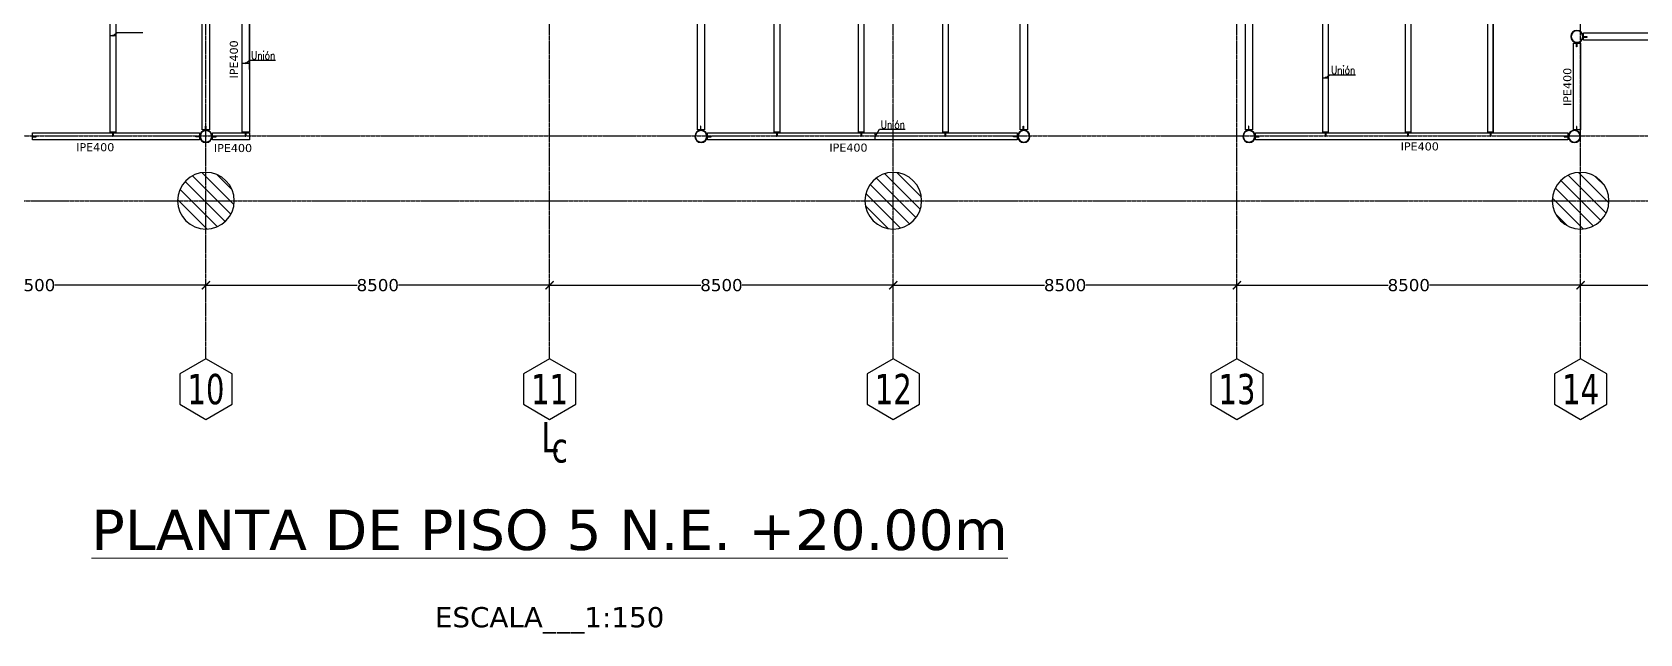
# Model space of a CAD drawing. Header units: millimetres. Extents: x -12345 to 95575, y -10708 to 31862.
# Drawn here: x 29701 to 69465, y -10708 to 4167 of the extents above; entities that cross this region are included whole.
import ezdxf
from ezdxf.enums import TextEntityAlignment as Align

# ---------------------------------------------------------------- set-up
doc = ezdxf.new("R2010")
doc.units = ezdxf.units.MM
doc.header["$LTSCALE"] = 0.95
doc.linetypes.add('DXK_LINE_DOT3', pattern=[5.9187, 2.979, -0.9799, 0.9799, -0.9799])
for name, color, linetype in [('COTAS', 8, 'Continuous'), ('HCB-EJES', 1, 'Continuous'), ('HCB-ROTULOS', 2, 'Continuous'), ('UNIÒN', 6, 'Continuous')]:
    doc.layers.add(name, color=color, linetype=linetype)
for name, color, linetype, lineweight in [('E_COLUMNAS', 1, 'Continuous', 18), ('E_COLUMNAS-1', 1, 'Continuous', 25), ('E_COLUMNAS-3', 1, 'Continuous', 35), ('E_TEXTO', 3, 'Continuous', 9), ('HCB-TEXT-H1', 6, 'Continuous', 18), ('HCB-TEXT-H2', 4, 'Continuous', 18), ('HCB_VIGAS', 4, 'Continuous', 25), ('S-COLS-HDLN-2', 52, 'Continuous', 9)]:
    doc.layers.add(name, color=color, linetype=linetype, lineweight=lineweight)
doc.styles.add('CNI_COTAS', font='romans.shx', dxfattribs={"width": 0.8})
doc.styles.add('VERDANA', font='verdana.ttf')
doc.dimstyles.new('1.125', dxfattribs={"dimscale": 0, "dimtxt": 300, "dimasz": 200, "dimexe": 4, "dimexo": 4, "dimgap": 15, "dimtad": 0, "dimdec": 0, "dimzin": 4, "dimdsep": 46, "dimtxsty": 'VERDANA', "dimblk": 'ARCHTICK', "dimcen": -10, "dimclrd": 256, "dimclrt": 3, "dimadec": 0, "dimazin": 0, "dimtfac": 1, "dimtdec": 0, "dimtmove": 2, "dimatfit": 0, "dimldrblk": 'OBLIQUE', "dimfxl": 0.05, "dimtolj": 1, "dimtzin": 0, "dimarcsym": 0})
doc.dimstyles.new('UNIÒN', dxfattribs={"dimscale": 0, "dimtxt": 200, "dimasz": 60, "dimexe": 4, "dimexo": 4, "dimgap": 15, "dimtad": 1, "dimdec": 0, "dimzin": 4, "dimdsep": 46, "dimtxsty": 'CNI_COTAS', "dimcen": -0.09, "dimclrd": 6, "dimclrt": 3, "dimadec": 0, "dimazin": 0, "dimtfac": 1, "dimtdec": 0, "dimtmove": 2, "dimatfit": 0, "dimfxl": 0.05, "dimtolj": 1, "dimtzin": 0, "dimarcsym": 0})
pattern_1 = [(135, (82662.1, -140662.42), (-159.09903, -159.09903), [])]

# ---------------------------------------------------------------- blocks, each defined once
blk = doc.blocks.new('EST_SCM_COLUMNA-METALICA-SECCION-CIRCULAR - EST_SCM_COLUMNA-TUBULAR-CIRCULAR_PTEØ_12__e_10_3mm-V26-_18_00m_N_E_-NIVEL-5 DOC')
at = {"layer": 'S-COLS-HDLN-2'}
h = blk.add_hatch(dxfattribs=at)
h.set_pattern_fill('FP_10', color=256, style=0, pattern_type=2)
h.set_pattern_definition([(135, (48.662, -142.254), (-0.15909903, -0.15909903), [])])
h.paths.add_polyline_path([(0.022, -0.151), (0.063, -0.139), (0.1, -0.115), (0.128, -0.082), (0.146, -0.043), (0.152, 0), (0.144, 0.048), (0.128, 0.082), (0.1, 0.115), (0.059, 0.14), (0.016, 0.151), (-0.022, 0.151), (-0.063, 0.139), (-0.1, 0.115), (-0.131, 0.077), (-0.147, 0.04), (-0.152, 0), (-0.144, -0.048), (-0.128, -0.082), (-0.1, -0.115), (-0.059, -0.14), (-0.02, -0.151), (0.02, -0.151)])
h.paths.add_polyline_path([(0.02, -0.141), (-0.02, -0.141), (-0.063, -0.127), (-0.095, -0.105), (-0.12, -0.077), (-0.136, -0.04), (-0.142, 0), (-0.135, 0.043), (-0.12, 0.077), (-0.09, 0.109), (-0.059, 0.129), (-0.014, 0.141), (0.022, 0.14), (0.063, 0.127), (0.093, 0.107), (0.12, 0.077), (0.136, 0.04), (0.142, 0), (0.136, -0.04), (0.12, -0.077), (0.093, -0.107), (0.059, -0.129), (0.022, -0.14)])
at = {"layer": 'E_COLUMNAS-1'}
for radius, start, end in [(0.152, 360, 180), (0.152, 180, 360), (0.142, 0, 180), (0.142, 180, 0)]:
    blk.add_arc((0, 0), radius, start, end, dxfattribs=at)
blk = doc.blocks.new('EST_SCM_COLUMNA-METALICA-SECCION-CIRCULAR - EST_SCM_COLUMNA-TUBULAR-CIRCULAR_PTEØ_12__e_10_3mm-V28-_18_00m_N_E_-NIVEL-5 DOC')
at = {"layer": 'S-COLS-HDLN-2'}
h = blk.add_hatch(dxfattribs=at)
h.set_pattern_fill('FP_12', color=256, style=0, pattern_type=2)
h.set_pattern_definition([(135, (36.418, -142.254), (-0.15909903, -0.15909903), [])])
h.paths.add_polyline_path([(0.022, -0.151), (0.063, -0.139), (0.1, -0.115), (0.128, -0.082), (0.147, -0.037), (0.152, 0), (0.146, 0.043), (0.128, 0.082), (0.1, 0.115), (0.059, 0.14), (0.019, 0.151), (-0.022, 0.151), (-0.063, 0.139), (-0.1, 0.115), (-0.131, 0.077), (-0.147, 0.04), (-0.152, 0), (-0.146, -0.043), (-0.128, -0.082), (-0.095, -0.118), (-0.059, -0.14), (-0.02, -0.151), (0.02, -0.151)])
h.paths.add_polyline_path([(0.02, -0.141), (-0.02, -0.141), (-0.063, -0.127), (-0.095, -0.105), (-0.12, -0.077), (-0.136, -0.04), (-0.142, 0), (-0.135, 0.043), (-0.12, 0.077), (-0.09, 0.109), (-0.054, 0.131), (-0.014, 0.141), (0.022, 0.14), (0.063, 0.127), (0.093, 0.107), (0.12, 0.077), (0.136, 0.04), (0.142, 0), (0.136, -0.04), (0.12, -0.077), (0.093, -0.107), (0.059, -0.129), (0.022, -0.14)])
at = {"layer": 'E_COLUMNAS-1'}
for radius, start, end in [(0.152, 360, 180), (0.152, 180, 360), (0.142, 0, 180), (0.142, 180, 0)]:
    blk.add_arc((0, 0), radius, start, end, dxfattribs=at)
blk = doc.blocks.new('EST_SCM_COLUMNA-METALICA-SECCION-CIRCULAR - EST_SCM_COLUMNA-TUBULAR-CIRCULAR_PTEØ_12__e_10_3mm-V37-_18_00m_N_E_-NIVEL-5 DOC')
at = {"layer": 'S-COLS-HDLN-2'}
h = blk.add_hatch(dxfattribs=at)
h.set_pattern_fill('FP_22', color=256, style=0, pattern_type=2)
h.set_pattern_definition([(135, (28.434, -142.254), (-0.15909903, -0.15909903), [])])
h.paths.add_polyline_path([(0.022, -0.151), (0.063, -0.139), (0.1, -0.115), (0.131, -0.077), (0.147, -0.04), (0.152, 0), (0.146, 0.043), (0.128, 0.082), (0.1, 0.115), (0.059, 0.14), (0.019, 0.151), (-0.022, 0.151), (-0.063, 0.139), (-0.1, 0.115), (-0.131, 0.077), (-0.147, 0.037), (-0.152, 0), (-0.146, -0.043), (-0.128, -0.082), (-0.1, -0.115), (-0.059, -0.14), (-0.02, -0.151), (0.02, -0.151)])
h.paths.add_polyline_path([(0.02, -0.141), (-0.02, -0.141), (-0.063, -0.127), (-0.095, -0.105), (-0.12, -0.077), (-0.136, -0.04), (-0.142, 0), (-0.135, 0.043), (-0.12, 0.077), (-0.09, 0.109), (-0.054, 0.131), (-0.014, 0.141), (0.022, 0.14), (0.063, 0.127), (0.093, 0.107), (0.12, 0.077), (0.136, 0.04), (0.142, 0), (0.136, -0.04), (0.12, -0.077), (0.093, -0.107), (0.059, -0.129), (0.022, -0.14)])
at = {"layer": 'E_COLUMNAS-1'}
for radius, start, end in [(0.152, 360, 180), (0.152, 180, 360), (0.142, 0, 180), (0.142, 180, 0)]:
    blk.add_arc((0, 0), radius, start, end, dxfattribs=at)
blk = doc.blocks.new('EST_SCM_COLUMNA-METALICA-SECCION-CIRCULAR - EST_SCM_COLUMNA-TUBULAR-CIRCULAR_PTEØ_12__e_10_3mm-V38-_18_00m_N_E_-NIVEL-5 DOC')
at = {"layer": 'S-COLS-HDLN-2'}
h = blk.add_hatch(dxfattribs=at)
h.set_pattern_fill('FP_23', color=256, style=0, pattern_type=2)
h.set_pattern_definition([(135, (22.863, -142.254), (-0.15909903, -0.15909903), [])])
h.paths.add_polyline_path([(-0.02, -0.151), (0.022, -0.151), (0.063, -0.139), (0.1, -0.115), (0.128, -0.082), (0.147, -0.038), (0.152, 0), (0.146, 0.043), (0.128, 0.082), (0.1, 0.115), (0.059, 0.14), (0.019, 0.151), (-0.022, 0.151), (-0.063, 0.139), (-0.1, 0.115), (-0.131, 0.077), (-0.147, 0.04), (-0.152, 0), (-0.146, -0.043), (-0.128, -0.082), (-0.1, -0.115), (-0.059, -0.14), (-0.022, -0.151)])
h.paths.add_polyline_path([(0.02, -0.141), (-0.02, -0.141), (-0.063, -0.127), (-0.095, -0.105), (-0.12, -0.077), (-0.136, -0.04), (-0.142, 0), (-0.135, 0.043), (-0.12, 0.077), (-0.09, 0.109), (-0.054, 0.131), (-0.014, 0.141), (0.022, 0.14), (0.063, 0.127), (0.093, 0.107), (0.12, 0.077), (0.136, 0.04), (0.142, 0), (0.136, -0.04), (0.12, -0.077), (0.093, -0.107), (0.059, -0.129), (0.022, -0.14)])
at = {"layer": 'E_COLUMNAS-1'}
for radius, start, end in [(0.152, 360, 180), (0.152, 180, 360), (0.142, 0, 180), (0.142, 180, 0)]:
    blk.add_arc((0, 0), radius, start, end, dxfattribs=at)
blk = doc.blocks.new('EST_SCM_COLUMNA-METALICA-SECCION-CIRCULAR - EST_SCM_COLUMNA-TUBULAR-CIRCULAR_PTEØ_12__e_10_3mm-V42-_18_00m_N_E_-NIVEL-5 DOC')
at = {"layer": 'S-COLS-HDLN-2'}
h = blk.add_hatch(dxfattribs=at)
h.set_pattern_fill('FP_27', color=256, style=0, pattern_type=2)
h.set_pattern_definition([(315, (-14.814, 142.254), (0.15909903, 0.15909903), [])])
h.paths.add_polyline_path([(0.022, 0.151), (-0.022, 0.151), (-0.063, 0.139), (-0.1, 0.115), (-0.131, 0.077), (-0.147, 0.04), (-0.152, 0), (-0.146, -0.043), (-0.128, -0.082), (-0.1, -0.115), (-0.059, -0.14), (-0.019, -0.151), (0.027, -0.149), (0.063, -0.139), (0.1, -0.115), (0.131, -0.077), (0.147, -0.04), (0.152, 0.006), (0.146, 0.043), (0.128, 0.082), (0.1, 0.115), (0.059, 0.14)])
h.paths.add_polyline_path([(0.02, 0.141), (0.063, 0.127), (0.095, 0.105), (0.12, 0.077), (0.136, 0.04), (0.141, -0.006), (0.135, -0.043), (0.12, -0.077), (0.089, -0.11), (0.059, -0.129), (0.02, -0.141), (-0.02, -0.141), (-0.063, -0.127), (-0.093, -0.107), (-0.12, -0.077), (-0.136, -0.04), (-0.142, 0), (-0.136, 0.04), (-0.12, 0.077), (-0.093, 0.107), (-0.059, 0.129), (-0.02, 0.141)])
at = {"layer": 'E_COLUMNAS-1'}
for radius, start, end in [(0.152, 0, 180), (0.152, 180, 0), (0.142, 360, 180), (0.142, 180, 360)]:
    blk.add_arc((0, 0), radius, start, end, dxfattribs=at)
blk = doc.blocks.new('EST_SCM_COLUMNA-METALICA-SECCION-CIRCULAR - EST_SCM_COLUMNA-TUBULAR-CIRCULAR_PTEØ_12__e_10_3mm-V51-_18_00m_N_E_-NIVEL-5 DOC')
at = {"layer": 'S-COLS-HDLN-2'}
h = blk.add_hatch(dxfattribs=at)
h.set_pattern_fill('FP_39', color=256, style=0, pattern_type=2)
h.set_pattern_definition([(315, (-14.752, 144.722), (0.15909903, 0.15909903), [])])
h.paths.add_polyline_path([(0, 0.151), (-0.022, 0.151), (-0.063, 0.139), (-0.1, 0.115), (-0.128, 0.082), (-0.146, 0.043), (-0.152, 0), (-0.146, -0.043), (-0.128, -0.082), (-0.1, -0.115), (-0.059, -0.14), (-0.02, -0.151), (0.022, -0.151), (0.063, -0.139), (0.1, -0.115), (0.131, -0.077), (0.147, -0.04), (0.152, 0), (0.146, 0.044), (0.128, 0.082), (0.1, 0.115), (0.059, 0.14), (0.02, 0.151), (0.014, 0.151)])
h.paths.add_polyline_path([(-0.02, 0.141), (0.022, 0.14), (0.063, 0.127), (0.093, 0.107), (0.12, 0.077), (0.136, 0.04), (0.142, 0), (0.135, -0.043), (0.12, -0.077), (0.09, -0.109), (0.059, -0.129), (0.014, -0.141), (-0.02, -0.141), (-0.059, -0.129), (-0.093, -0.107), (-0.12, -0.077), (-0.136, -0.04), (-0.142, 0), (-0.134, 0.044), (-0.12, 0.077), (-0.09, 0.109), (-0.059, 0.129), (-0.027, 0.139)])
at = {"layer": 'E_COLUMNAS-1'}
for radius, start, end in [(0.152, 0, 180), (0.152, 180, 0), (0.142, 360, 180), (0.142, 180, 360)]:
    blk.add_arc((0, 0), radius, start, end, dxfattribs=at)
blk = doc.blocks.new('_ArchTick')
at = {"color": 0, "linetype": 'ByBlock', "const_width": 0.15}
blk.add_lwpolyline([(-0.5, -0.5), (0.5, 0.5)], dxfattribs=at)
blk = doc.blocks.new('*D184')
at = {"layer": 'COTAS', "color": 0, "lineweight": -2, "transparency": 16777216}
for p, q in [((25500, -2507), (25500, -2085)), ((34000, -2507), (34000, -2085))]:
    blk.add_line(p, q, dxfattribs=at)
at = {"layer": 'COTAS', "lineweight": -2, "transparency": 16777216}
for p, q in [((25500, -2089), (29236, -2089)), ((34000, -2089), (30264, -2089))]:
    blk.add_line(p, q, dxfattribs=at)
at = {"layer": 'Defpoints', "color": 0, "transparency": 16777216}
for p in [(25500, -2089), (25500, -2511), (34000, -2511)]:
    blk.add_point(p, dxfattribs=at)
at = {"layer": 'COTAS', "lineweight": -2, "transparency": 16777216, "xscale": 200, "yscale": 200, "zscale": 200, "rotation": 180}
blk.add_blockref('_ArchTick', (25500, -2089), dxfattribs=at)
at = {"layer": 'COTAS', "lineweight": -2, "transparency": 16777216, "xscale": 200, "yscale": 200, "zscale": 200}
blk.add_blockref('_ArchTick', (34000, -2089), dxfattribs=at)
at = {"layer": 'COTAS', "color": 3, "transparency": 16777216, "insert": (29750, -2089), "char_height": 300, "attachment_point": 5, "style": 'VERDANA'}
blk.add_mtext('\\A1;8500', dxfattribs=at)
blk = doc.blocks.new('_Oblique')
at = {"color": 0, "linetype": 'ByBlock', "lineweight": -2}
blk.add_line((-0.5, -0.5), (0.5, 0.5), dxfattribs=at)
blk = doc.blocks.new('*D185')
at = {"layer": 'COTAS', "color": 0, "lineweight": -2, "transparency": 16777216}
for p, q in [((34000, -2507), (34000, -2085)), ((42500, -2507), (42500, -2085))]:
    blk.add_line(p, q, dxfattribs=at)
at = {"layer": 'COTAS', "lineweight": -2, "transparency": 16777216}
for p, q in [((34000, -2089), (37736, -2089)), ((42500, -2089), (38764, -2089))]:
    blk.add_line(p, q, dxfattribs=at)
at = {"layer": 'Defpoints', "color": 0, "transparency": 16777216}
for p in [(34000, -2089), (34000, -2511), (42500, -2511)]:
    blk.add_point(p, dxfattribs=at)
at = {"layer": 'COTAS', "lineweight": -2, "transparency": 16777216, "xscale": 200, "yscale": 200, "zscale": 200, "rotation": 180}
blk.add_blockref('_ArchTick', (34000, -2089), dxfattribs=at)
at = {"layer": 'COTAS', "lineweight": -2, "transparency": 16777216, "xscale": 200, "yscale": 200, "zscale": 200}
blk.add_blockref('_ArchTick', (42500, -2089), dxfattribs=at)
at = {"layer": 'COTAS', "color": 3, "transparency": 16777216, "insert": (38250, -2089), "char_height": 300, "attachment_point": 5, "style": 'VERDANA'}
blk.add_mtext('\\A1;8500', dxfattribs=at)
blk = doc.blocks.new('*D186')
at = {"layer": 'COTAS', "color": 0, "lineweight": -2, "transparency": 16777216}
for p, q in [((42500, -2507), (42500, -2085)), ((51000, -2507), (51000, -2085))]:
    blk.add_line(p, q, dxfattribs=at)
at = {"layer": 'COTAS', "lineweight": -2, "transparency": 16777216}
for p, q in [((42500, -2089), (46236, -2089)), ((51000, -2089), (47264, -2089))]:
    blk.add_line(p, q, dxfattribs=at)
at = {"layer": 'Defpoints', "color": 0, "transparency": 16777216}
for p in [(42500, -2089), (42500, -2511), (51000, -2511)]:
    blk.add_point(p, dxfattribs=at)
at = {"layer": 'COTAS', "lineweight": -2, "transparency": 16777216, "xscale": 200, "yscale": 200, "zscale": 200, "rotation": 180}
blk.add_blockref('_ArchTick', (42500, -2089), dxfattribs=at)
at = {"layer": 'COTAS', "lineweight": -2, "transparency": 16777216, "xscale": 200, "yscale": 200, "zscale": 200}
blk.add_blockref('_ArchTick', (51000, -2089), dxfattribs=at)
at = {"layer": 'COTAS', "color": 3, "transparency": 16777216, "insert": (46750, -2089), "char_height": 300, "attachment_point": 5, "style": 'VERDANA'}
blk.add_mtext('\\A1;8500', dxfattribs=at)
blk = doc.blocks.new('*D187')
at = {"layer": 'COTAS', "color": 0, "lineweight": -2, "transparency": 16777216}
for p, q in [((51000, -2507), (51000, -2085)), ((59500, -2507), (59500, -2085))]:
    blk.add_line(p, q, dxfattribs=at)
at = {"layer": 'COTAS', "lineweight": -2, "transparency": 16777216}
for p, q in [((51000, -2089), (54736, -2089)), ((59500, -2089), (55764, -2089))]:
    blk.add_line(p, q, dxfattribs=at)
at = {"layer": 'Defpoints', "color": 0, "transparency": 16777216}
for p in [(51000, -2089), (51000, -2511), (59500, -2511)]:
    blk.add_point(p, dxfattribs=at)
at = {"layer": 'COTAS', "lineweight": -2, "transparency": 16777216, "xscale": 200, "yscale": 200, "zscale": 200, "rotation": 180}
blk.add_blockref('_ArchTick', (51000, -2089), dxfattribs=at)
at = {"layer": 'COTAS', "lineweight": -2, "transparency": 16777216, "xscale": 200, "yscale": 200, "zscale": 200}
blk.add_blockref('_ArchTick', (59500, -2089), dxfattribs=at)
at = {"layer": 'COTAS', "color": 3, "transparency": 16777216, "insert": (55250, -2089), "char_height": 300, "attachment_point": 5, "style": 'VERDANA'}
blk.add_mtext('\\A1;8500', dxfattribs=at)
blk = doc.blocks.new('*D188')
at = {"layer": 'COTAS', "color": 0, "lineweight": -2, "transparency": 16777216}
for p, q in [((59500, -2507), (59500, -2085)), ((68000, -2507), (68000, -2085))]:
    blk.add_line(p, q, dxfattribs=at)
at = {"layer": 'COTAS', "lineweight": -2, "transparency": 16777216}
for p, q in [((59500, -2089), (63236, -2089)), ((68000, -2089), (64264, -2089))]:
    blk.add_line(p, q, dxfattribs=at)
at = {"layer": 'Defpoints', "color": 0, "transparency": 16777216}
for p in [(59500, -2089), (59500, -2511), (68000, -2511)]:
    blk.add_point(p, dxfattribs=at)
at = {"layer": 'COTAS', "lineweight": -2, "transparency": 16777216, "xscale": 200, "yscale": 200, "zscale": 200, "rotation": 180}
blk.add_blockref('_ArchTick', (59500, -2089), dxfattribs=at)
at = {"layer": 'COTAS', "lineweight": -2, "transparency": 16777216, "xscale": 200, "yscale": 200, "zscale": 200}
blk.add_blockref('_ArchTick', (68000, -2089), dxfattribs=at)
at = {"layer": 'COTAS', "color": 3, "transparency": 16777216, "insert": (63750, -2089), "char_height": 300, "attachment_point": 5, "style": 'VERDANA'}
blk.add_mtext('\\A1;8500', dxfattribs=at)
blk = doc.blocks.new('*D189')
at = {"layer": 'COTAS', "color": 0, "lineweight": -2, "transparency": 16777216}
for p, q in [((68000, -2507), (68000, -2085)), ((73300, -2507), (73300, -2085))]:
    blk.add_line(p, q, dxfattribs=at)
at = {"layer": 'COTAS', "lineweight": -2, "transparency": 16777216}
for p, q in [((68000, -2089), (70143, -2089)), ((73300, -2089), (71157, -2089))]:
    blk.add_line(p, q, dxfattribs=at)
at = {"layer": 'Defpoints', "color": 0, "transparency": 16777216}
for p in [(68000, -2089), (68000, -2511), (73300, -2511)]:
    blk.add_point(p, dxfattribs=at)
at = {"layer": 'COTAS', "lineweight": -2, "transparency": 16777216, "xscale": 200, "yscale": 200, "zscale": 200, "rotation": 180}
blk.add_blockref('_ArchTick', (68000, -2089), dxfattribs=at)
at = {"layer": 'COTAS', "lineweight": -2, "transparency": 16777216, "xscale": 200, "yscale": 200, "zscale": 200}
blk.add_blockref('_ArchTick', (73300, -2089), dxfattribs=at)
at = {"layer": 'COTAS', "color": 3, "transparency": 16777216, "insert": (70650, -2089), "char_height": 300, "attachment_point": 5, "style": 'VERDANA'}
blk.add_mtext('\\A1;5300', dxfattribs=at)

msp = doc.modelspace()

# ---------------------------------------------------------------- hatches: boundary and pattern name
at = {"layer": 'E_COLUMNAS'}
h = msp.add_hatch(dxfattribs=at)
h.set_pattern_fill('FP_4', color=256, scale=1000, style=0, pattern_type=2)
h.set_pattern_definition(pattern_1)
h.paths.add_polyline_path([(34000, -700), (34091.4, -694), (34181.2, -676.1), (34267.9, -646.7), (34350, -606.2), (34426.1, -555.3), (34495, -495), (34555.3, -426.1), (34606.2, -350), (34646.7, -267.9), (34676.1, -181.2), (34694, -91.4), (34700, 0), (34694, 91.4), (34676.1, 181.2), (34646.7, 267.9), (34606.2, 350), (34555.3, 426.1), (34495, 495), (34426.1, 555.3), (34350, 606.2), (34267.9, 646.7), (34181.2, 676.1), (34091.4, 694), (34000, 700), (33908.6, 694), (33818.8, 676.1), (33732.1, 646.7), (33650, 606.2), (33573.9, 555.3), (33505, 495), (33444.7, 426.1), (33393.8, 350), (33353.3, 267.9), (33323.9, 181.2), (33306, 91.4), (33300, 0), (33306, -91.4), (33323.9, -181.2), (33353.3, -267.9), (33393.8, -350), (33444.7, -426.1), (33505, -495), (33573.9, -555.3), (33650, -606.2), (33732.1, -646.7), (33818.8, -676.1), (33908.6, -694)])
h = msp.add_hatch(dxfattribs=at)
h.set_pattern_fill('FP_4', color=256, scale=1000, style=0, pattern_type=2)
h.set_pattern_definition(pattern_1)
h.paths.add_polyline_path([(51000, -700), (51091.4, -694), (51181.2, -676.1), (51267.9, -646.7), (51350, -606.2), (51426.1, -555.3), (51495, -495), (51555.3, -426.1), (51606.2, -350), (51646.7, -267.9), (51676.1, -181.2), (51694, -91.4), (51700, 0), (51694, 91.4), (51676.1, 181.2), (51646.7, 267.9), (51606.2, 350), (51555.3, 426.1), (51495, 495), (51426.1, 555.3), (51350, 606.2), (51267.9, 646.7), (51181.2, 676.1), (51091.4, 694), (51000, 700), (50908.6, 694), (50818.8, 676.1), (50732.1, 646.7), (50650, 606.2), (50573.9, 555.3), (50505, 495), (50444.7, 426.1), (50393.8, 350), (50353.3, 267.9), (50323.9, 181.2), (50306, 91.4), (50300, 0), (50306, -91.4), (50323.9, -181.2), (50353.3, -267.9), (50393.8, -350), (50444.7, -426.1), (50505, -495), (50573.9, -555.3), (50650, -606.2), (50732.1, -646.7), (50818.8, -676.1), (50908.6, -694)])
h = msp.add_hatch(dxfattribs=at)
h.set_pattern_fill('FP_4', color=256, scale=1000, style=0, pattern_type=2)
h.set_pattern_definition(pattern_1)
h.paths.add_polyline_path([(68000, -700), (68091.4, -694), (68181.2, -676.1), (68267.9, -646.7), (68350, -606.2), (68426.1, -555.3), (68495, -495), (68555.3, -426.1), (68606.2, -350), (68646.7, -267.9), (68676.1, -181.2), (68694, -91.4), (68700, 0), (68694, 91.4), (68676.1, 181.2), (68646.7, 267.9), (68606.2, 350), (68555.3, 426.1), (68495, 495), (68426.1, 555.3), (68338.9, 611.7), (68267.9, 646.7), (68181.2, 676.1), (68091.4, 694), (68000, 700), (67908.6, 694), (67818.8, 676.1), (67732.1, 646.7), (67650, 606.2), (67573.9, 555.3), (67505, 495), (67444.7, 426.1), (67393.8, 350), (67353.3, 267.9), (67323.9, 181.2), (67306, 91.4), (67300, 0), (67306, -91.4), (67323.9, -181.2), (67353.3, -267.9), (67393.8, -350), (67444.7, -426.1), (67505, -495), (67573.9, -555.3), (67650, -606.2), (67732.1, -646.7), (67818.8, -676.1), (67908.6, -694)])

# ---------------------------------------------------------------- linework, layer by layer
at = {"layer": 'E_COLUMNAS-1'}
for centre, start, end in [((34000, 0), 0, 180), ((51000, 0), 0, 180), ((68000, 0), 0, 180), ((34000, 0), 180, 0), ((51000, 0), 180, 0), ((68000, 0), 180, 0)]:
    msp.add_arc(centre, 700, start, end, dxfattribs=at)
at = {"layer": 'HCB-EJES', "linetype": 'DXK_LINE_DOT3'}
for p, q in [((34000, -3906.8), (34000, 29407)), ((42500, -3906.8), (42500, 29407)), ((51000, -3906.8), (51000, 29407)), ((59500, -3906.8), (59500, 29407)), ((59500, -3906.8), (59500, 29407)), ((68000, -3906.8), (68000, 29407)), ((-6888.4, 1600), (90118.8, 1600)), ((-10844.5, 0), (94075, 0))]:
    msp.add_line(p, q, dxfattribs=at)
at = {"layer": 'HCB-ROTULOS', "color": 40, "linetype": 'ByBlock', "true_color": 0xf8d731}
for points in [[(33350.5, -5031.8), (34000, -5406.8), (34649.5, -5031.8), (34649.5, -4281.8), (34000, -3906.8), (33350.5, -4281.8)], [(41850.5, -5031.8), (42500, -5406.8), (43149.5, -5031.8), (43149.5, -4281.8), (42500, -3906.8), (41850.5, -4281.8)], [(50350.5, -5031.8), (51000, -5406.8), (51649.5, -5031.8), (51649.5, -4281.8), (51000, -3906.8), (50350.5, -4281.8)], [(58850.5, -5031.8), (59500, -5406.8), (60149.5, -5031.8), (60149.5, -4281.8), (59500, -3906.8), (58850.5, -4281.8)], [(67350.5, -5031.8), (68000, -5406.8), (68649.5, -5031.8), (68649.5, -4281.8), (68000, -3906.8), (67350.5, -4281.8)]]:
    msp.add_lwpolyline(points, close=True, dxfattribs=at)
at = {"layer": 'HCB_VIGAS'}
for p, q in [((65705.1, 1691.4), (65705.1, 6341.4)), ((65840.1, 1691.4), (65840.1, 6189.7)), ((35076.2, 3240.2), (35076.2, 5568.6))]:
    msp.add_line(p, q, dxfattribs=at)
for points in [[(46334.6, 8515.2), (46334.6, 1753.8), (46154.6, 1753.8), (46154.6, 8515.2), (46334.6, 8515.2)], [(48192.7, 8412.7), (48192.7, 1691.4), (48057.7, 1691.4), (48057.7, 8420.4), (48192.7, 8412.7)], [(31768.9, 8117.3), (31768.9, 1691.4), (31633.9, 1691.4), (31633.9, 8109.6), (31768.9, 8117.3), (31633.9, 8109.6)], [(34090, 8248.8), (34090, 1753.8), (33910, 1753.8), (33910, 8238.6), (34090, 8248.8), (33910, 8238.6)], [(50275.2, 8294.3), (50275.2, 1691.4), (50140.2, 1691.4), (50140.2, 8302), (50275.2, 8294.3)], [(52358.5, 8175.9), (52358.5, 1691.4), (52223.5, 1691.4), (52223.5, 8183.6), (52358.5, 8175.9)], [(54317.6, 8064.5), (54317.7, 1753.8), (54137.7, 1753.8), (54137.6, 8074.8), (54317.6, 8064.5)], [(59888.6, 7760), (59888.6, 1753.8), (59708.6, 1753.8), (59708.6, 7760), (59888.6, 7760)], [(61625.1, 7760), (61760.1, 7760), (61760.1, 1691.4), (61625.1, 1691.4), (61625.1, 7760)], [(63800.1, 7760.1), (63800.1, 1691.4), (63665.1, 1691.4), (63665.1, 7760.1), (63800.1, 7760.1)], [(65840.1, 7760.1), (65840.1, 1691.4), (65705.1, 1691.4), (65705.1, 7760.1), (65840.1, 7760.1)], [(68062.7, 4045.6), (68162.2, 4045.6), (68162.2, 4055.6), (68062.7, 4055.6), (68062.7, 4045.6)], [(67905.9, 3907.5), (67905.9, 3808), (67895.9, 3808), (67895.9, 3907.5), (67905.9, 3907.5)], [(31697.8, 1595.6), (31697.8, 1681.4), (31687.8, 1681.4), (31687.8, 1595.7), (31697.8, 1595.7)], [(33985.7, 1743.7), (33985.7, 1843.2), (33995.7, 1843.2), (33995.7, 1743.7), (33985.7, 1743.7)], [(34982.7, 1595.6), (34982.7, 1681.4), (34972.7, 1681.4), (34972.7, 1595.7), (34982.7, 1595.7)], [(46240.3, 1743.8), (46240.3, 1843.3), (46230.3, 1843.3), (46230.3, 1743.8), (46240.3, 1743.8)], [(48121.7, 1595.6), (48121.7, 1681.4), (48111.7, 1681.4), (48111.7, 1595.7), (48121.7, 1595.7)], [(50204.2, 1595.6), (50204.2, 1681.4), (50194.2, 1681.4), (50194.2, 1595.7), (50204.2, 1595.7)], [(52287.4, 1595.6), (52287.4, 1681.4), (52277.4, 1681.4), (52277.4, 1595.7), (52287.4, 1595.7)], [(54213.4, 1743.7), (54213.4, 1843.2), (54223.4, 1843.2), (54223.4, 1743.7), (54213.4, 1743.7)], [(59794.3, 1743.8), (59794.3, 1843.3), (59784.3, 1843.3), (59784.3, 1743.8), (59794.3, 1743.8)], [(61689.1, 1595.6), (61689.1, 1681.4), (61679.1, 1681.4), (61679.1, 1595.7), (61689.1, 1595.7)], [(63729.1, 1595.6), (63729.1, 1681.4), (63719.1, 1681.4), (63719.1, 1595.7), (63729.1, 1595.7)], [(65769.1, 1595.6), (65769.1, 1681.4), (65759.1, 1681.4), (65759.1, 1595.7), (65769.1, 1595.7)], [(67905.9, 1736.1), (67905.9, 1835.6), (67895.9, 1835.6), (67895.9, 1736.1), (67905.9, 1736.1)], [(29701.2, 1577.1), (29800.7, 1577.1), (29800.7, 1587.1), (29701.2, 1587.1), (29701.2, 1577.1)], [(33847.7, 1577.1), (33748.2, 1577.1), (33748.2, 1587.1), (33847.7, 1587.1), (33847.7, 1577.1)], [(34152.3, 1577.1), (34251.8, 1577.1), (34251.8, 1587.1), (34152.3, 1587.1), (34152.3, 1577.1)], [(46397.1, 1577.1), (46496.6, 1577.1), (46496.6, 1587.1), (46397.1, 1587.1), (46397.1, 1577.1)], [(54075.4, 1577.1), (53975.9, 1577.1), (53975.8, 1587.1), (54075.4, 1587.1), (54075.4, 1577.1)], [(59951.1, 1577.1), (60050.6, 1577.1), (60050.7, 1587.1), (59951.2, 1587.1), (59951.1, 1577.1)], [(67595.7, 1577.1), (67695.2, 1577.1), (67695.3, 1587.1), (67595.7, 1587.1), (67595.7, 1577.1)]]:
    msp.add_lwpolyline(points, dxfattribs=at)
for points in [[(35076.2, 5568.6), (35076.2, 1691.4), (34896.2, 1691.4), (34896.2, 5568.6)], [(68072.6, 4149.9), (76337.4, 4149.9), (76337.4, 3969.9), (68072.6, 3969.9)], [(68000.2, 3897.5), (68000.2, 1754), (67820.2, 1754), (67820.2, 3897.5)], [(29711.1, 1681.4), (33837.6, 1681.4), (33837.6, 1501.4), (29711.1, 1501.4)], [(31697.8, 1691.4), (31704.9, 1691.4), (31704.9, 1605.7), (31697.8, 1605.7)], [(34162.4, 1681.4), (35076.2, 1681.4), (35076.2, 1501.4), (34162.4, 1501.4)], [(34982.7, 1691.4), (34989.8, 1691.4), (34989.8, 1605.7), (34982.7, 1605.7)], [(46407, 1681.4), (54065.3, 1681.4), (54065.3, 1501.4), (46407, 1501.4)], [(48121.7, 1691.4), (48128.8, 1691.4), (48128.8, 1605.7), (48121.7, 1605.7)], [(50204.2, 1691.4), (50211.3, 1691.4), (50211.3, 1605.7), (50204.2, 1605.7)], [(52287.4, 1691.4), (52294.5, 1691.4), (52294.5, 1605.7), (52287.4, 1605.7)], [(59961, 1681.4), (67685.2, 1681.4), (67685.2, 1501.4), (59961, 1501.4)], [(61689.1, 1691.4), (61696.2, 1691.4), (61696.2, 1605.7), (61689.1, 1605.7)], [(63729.1, 1691.4), (63736.2, 1691.4), (63736.2, 1605.7), (63729.1, 1605.7)], [(65769.1, 1691.4), (65776.2, 1691.4), (65776.2, 1605.7), (65769.1, 1605.7)]]:
    msp.add_lwpolyline(points, close=True, dxfattribs=at)
at = {"layer": 'UNIÒN'}
for points in [[(31633.9, 4083.9), (31768.9, 4083.9)], [(34896.2, 3400.4), (35076.2, 3400.4)], [(61625.1, 3040.2), (61760.1, 3040.2)], [(50550.3, 1501.4), (50550.2, 1681.4)]]:
    msp.add_lwpolyline(points, dxfattribs=at)
at = {"layer": 'UNIÒN', "color": 2, "const_width": 25}
for points in [[(31688, 4083.9, 1), (31713, 4083.9, 1)], [(34973.6, 3400.4, 1), (34998.6, 3400.4, 1)], [(61679.3, 3040.2, 1), (61704.3, 3040.2, 1)], [(50550.3, 1578.4, 1), (50550.3, 1603.4, 1)]]:
    msp.add_lwpolyline(points, format="xyb", close=True, dxfattribs=at)

# ---------------------------------------------------------------- block references
at = {"layer": 'E_COLUMNAS-3', "xscale": 1000.000000001404, "yscale": 1000.000000001404, "zscale": 1000.000000001404, "rotation": 180}
for name, p in [('EST_SCM_COLUMNA-METALICA-SECCION-CIRCULAR - EST_SCM_COLUMNA-TUBULAR-CIRCULAR_PTEØ_12__e_10_3mm-V51-_18_00m_N_E_-NIVEL-5 DOC', (67910.2, 4059.9)), ('EST_SCM_COLUMNA-METALICA-SECCION-CIRCULAR - EST_SCM_COLUMNA-TUBULAR-CIRCULAR_PTEØ_12__e_10_3mm-V42-_18_00m_N_E_-NIVEL-5 DOC', (67847.6, 1591.5))]:
    msp.add_blockref(name, p, dxfattribs=at)
at = {"layer": 'E_COLUMNAS-3', "xscale": 1000.000000001404, "yscale": 1000.000000001404, "zscale": 1000.000000001404}
for name, p in [('EST_SCM_COLUMNA-METALICA-SECCION-CIRCULAR - EST_SCM_COLUMNA-TUBULAR-CIRCULAR_PTEØ_12__e_10_3mm-V26-_18_00m_N_E_-NIVEL-5 DOC', (34000, 1591.4)), ('EST_SCM_COLUMNA-METALICA-SECCION-CIRCULAR - EST_SCM_COLUMNA-TUBULAR-CIRCULAR_PTEØ_12__e_10_3mm-V28-_18_00m_N_E_-NIVEL-5 DOC', (46244.6, 1591.4)), ('EST_SCM_COLUMNA-METALICA-SECCION-CIRCULAR - EST_SCM_COLUMNA-TUBULAR-CIRCULAR_PTEØ_12__e_10_3mm-V37-_18_00m_N_E_-NIVEL-5 DOC', (54227.7, 1591.4)), ('EST_SCM_COLUMNA-METALICA-SECCION-CIRCULAR - EST_SCM_COLUMNA-TUBULAR-CIRCULAR_PTEØ_12__e_10_3mm-V38-_18_00m_N_E_-NIVEL-5 DOC', (59798.6, 1591.4))]:
    msp.add_blockref(name, p, dxfattribs=at)

# ---------------------------------------------------------------- texts
at = {"layer": 'E_TEXTO', "style": 'VERDANA'}
for p in [(34790, 3493.1), (67770.8, 2813.1)]:
    msp.add_text('IPE400', height=200, rotation=90, dxfattribs=at).set_placement(p, align=Align.CENTER)
for p in [(31260.8, 1223.1), (34669.1, 1203.1), (49890.8, 1213.1), (64020.8, 1243.1)]:
    msp.add_text('IPE400', height=200, dxfattribs=at).set_placement(p, align=Align.CENTER)
at = {"layer": 'HCB-ROTULOS', "color": 4, "style": 'VERDANA', "width": 0.7}
for s, p in [('10', (34000, -4656.8)), ('11', (42500, -4656.8)), ('12', (51000, -4656.8)), ('13', (59500, -4656.8)), ('14', (68000, -4656.8)), ('L', (42500, -5847.6)), ('c', (42750.3, -6097.8))]:
    msp.add_text(s, height=750, dxfattribs=at).set_placement(p, align=Align.MIDDLE_CENTER)
at = {"layer": 'HCB-TEXT-H1', "style": 'VERDANA'}
msp.add_text('%%UPLANTA DE PISO 5 N.E. +20.00m', height=1000, dxfattribs=at).set_placement((42500, -8135.1), align=Align.MIDDLE_CENTER)
at = {"layer": 'HCB-TEXT-H2', "style": 'VERDANA'}
msp.add_text('ESCALA___1:150', height=500, dxfattribs=at).set_placement((42500, -10296.3), align=Align.MIDDLE_CENTER)
at = {"layer": 'UNIÒN', "color": 3, "char_height": 200, "attachment_point": 7, "style": 'CNI_COTAS'}
for insert in [(35117.8, 3493.3), (61828.1, 3130.7), (50691.8, 1783.5)]:
    msp.add_mtext('Unión', dxfattribs=dict(at, insert=insert))

# ---------------------------------------------------------------- dimensions: what is measured, and where the dimension line sits
at = {"layer": 'COTAS'}
for base, p1, p2, picture, middle in [((25500, -2089.1), (34000, -2511.2), (25500, -2511.2), '*D184', (29750, -2089.1)), ((34000, -2089.1), (42500, -2511.2), (34000, -2511.2), '*D185', (38250, -2089.1)), ((42500, -2089.1), (51000, -2511.2), (42500, -2511.2), '*D186', (46750, -2089.1)), ((51000, -2089.1), (59500, -2511.2), (51000, -2511.2), '*D187', (55250, -2089.1)), ((59500, -2089.1), (68000, -2511.2), (59500, -2511.2), '*D188', (63750, -2089.1)), ((68000, -2089.1), (73300, -2511.2), (68000, -2511.2), '*D189', (70650, -2089.1))]:
    dim = msp.add_linear_dim(base=base, p1=p1, p2=p2, dimstyle='1.125', override={"dimscale": 1}, dxfattribs=at)
    dim.commit()
    dim.dimension.update_dxf_attribs({"geometry": picture, "text_midpoint": middle})

# ---------------------------------------------------------------- leaders
at = {"layer": 'UNIÒN', "annotation_type": 0, "has_hookline": 1, "hookline_direction": 0, "text_width": 601.9}
for points in [[(31705.2, 4081.5), (31800.3, 4159.4), (31821.8, 4159.4)], [(34986.1, 3400.4), (35081.2, 3478.3), (35102.8, 3478.3)], [(61696.5, 3037.8), (61791.6, 3115.7), (61813.1, 3115.7)], [(50561.9, 1595.4), (50655.3, 1766.3), (50676.8, 1768.5)]]:
    msp.add_leader(points, dimstyle='UNIÒN', override={"dimscale": 1}, dxfattribs=at)

doc.saveas('drawing.dxf')
